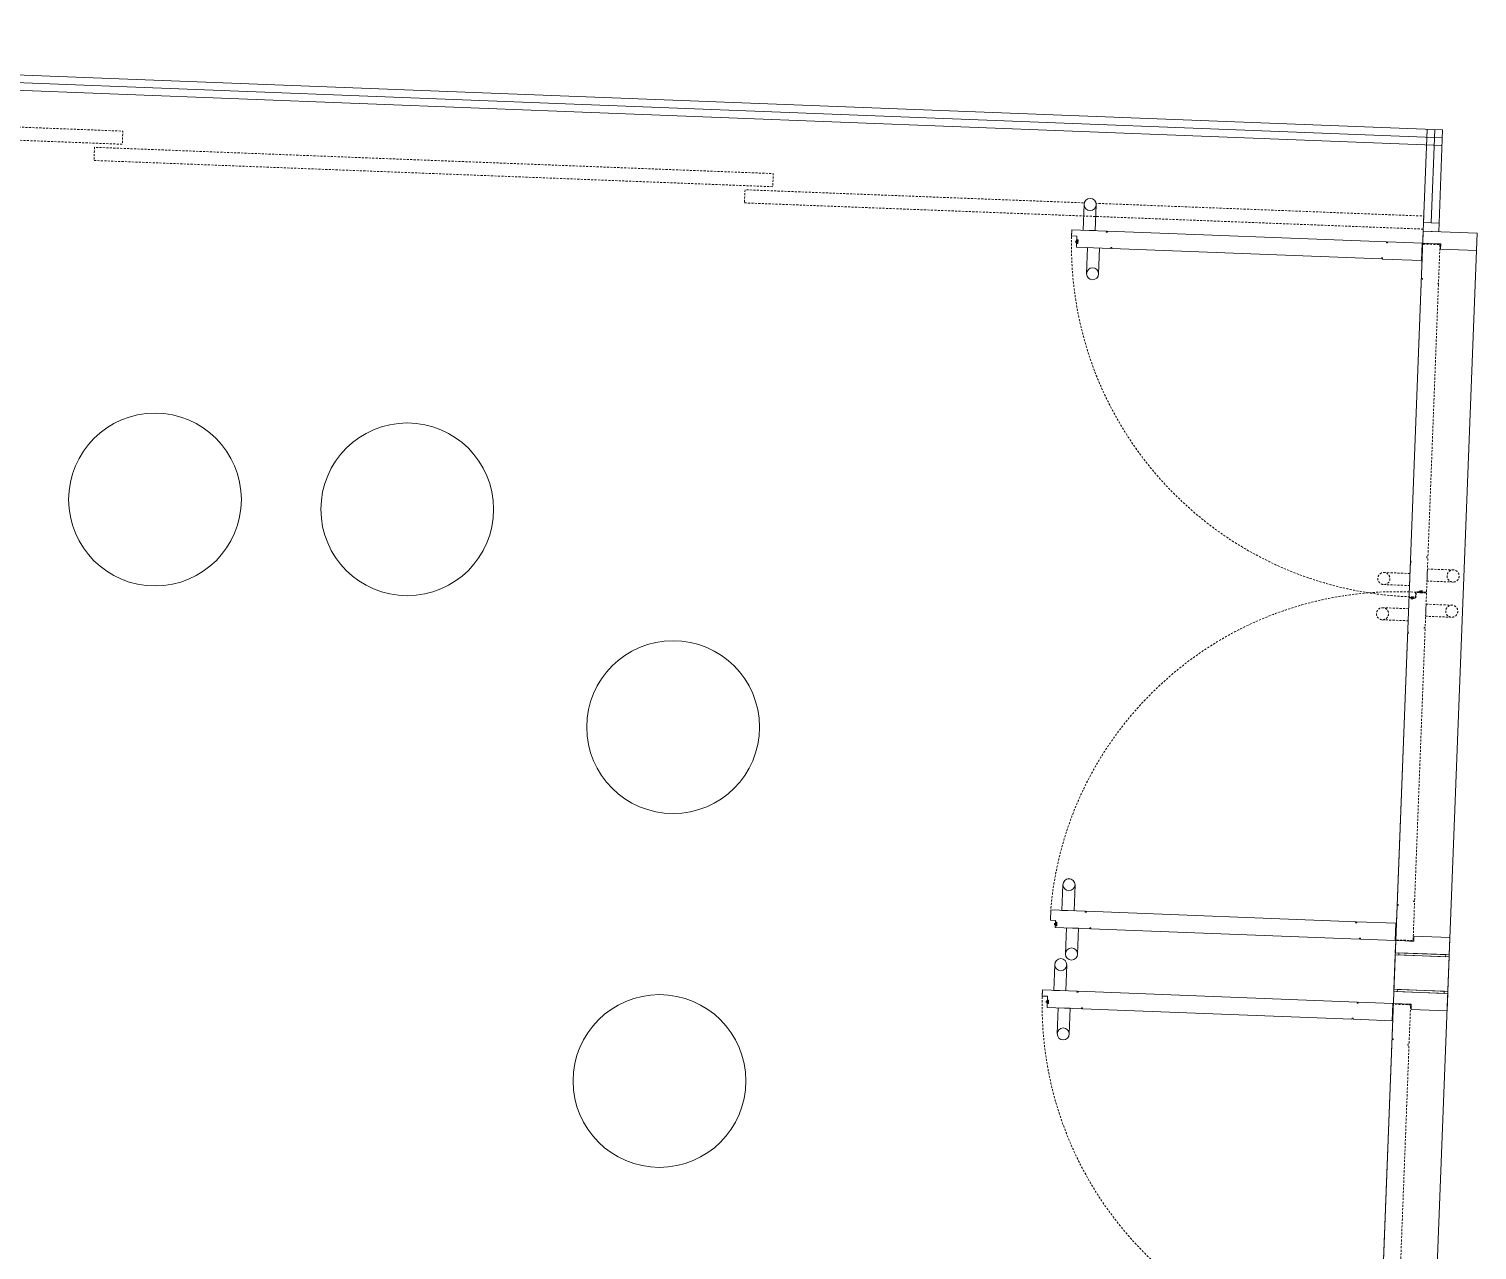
# Model space of a CAD drawing. Header units: millimetres. Extents: x 37982 to 83307, y -4479 to 56252.
# Drawn here: x 44369 to 48561, y 20777 to 24310 of the extents above; entities that cross this region are included whole.
import ezdxf

# ---------------------------------------------------------------- set-up
doc = ezdxf.new("R2010")
doc.units = ezdxf.units.MM
doc.header["$MEASUREMENT"] = 0
doc.linetypes.add('DGN Style 2', pattern=[10, 6, -4])
for name, color, linetype, lineweight in [('DOOR-CODE', 40, 'Continuous', 0), ('DOOR-FRAM', 40, 'Continuous', 0), ('DOOR-HEAD', 42, 'Continuous', 30), ('DOOR-LEAF', 40, 'Continuous', 0), ('DOOR-OPNG', 40, 'Continuous', 0), ('FURN-FREE', 1, 'Continuous', 0), ('FURN-STOR', 213, 'Continuous', 0), ('GLAZ', 4, 'Continuous', 0), ('WALL-LNIG', 1, 'Continuous', 0)]:
    doc.layers.add(name, color=color, linetype=linetype, lineweight=lineweight)

# ---------------------------------------------------------------- blocks, each defined once
blk = doc.blocks.new('*U43')
at = {"color": 251, "linetype": 'DGN Style 2', "lineweight": -2, "flags": 128}
for points in [[(-969.9, 43.6), (994.9, -32.3), (996.3, 5.6), (-968.4, 81.6), (-969.9, 43.6)], [(913, -79.2), (2877.8, -155.1), (2879.3, -117.2), (914.5, -41.2), (913, -79.2)], [(2795.9, -202), (4760.7, -277.9), (4762.2, -240), (2797.4, -164), (2795.9, -202)]]:
    blk.add_lwpolyline(points, close=True, dxfattribs=at)
blk = doc.blocks.new('*U50')
at = {"color": 0, "linetype": 'ByBlock', "lineweight": -2, "flags": 128}
blk.add_lwpolyline([(14.4, -18.4), (-60.6, -15.5), (-59.2, 19.5), (15.7, 16.6)], dxfattribs=at)
at = {"color": 0, "linetype": 'ByBlock', "lineweight": -2}
blk.add_wipeout([(32.5, -1.6), (32.5, -0.5), (32.5, 0.6), (32.4, 1.7), (32.2, 2.8), (31.9, 3.9), (31.6, 4.9), (31.2, 5.9), (30.7, 6.9), (30.2, 7.9), (29.6, 8.8), (29, 9.7), (28.3, 10.6), (27.5, 11.4), (26.7, 12.1), (25.9, 12.9), (25, 13.5), (24.1, 14.1), (23.1, 14.6), (22.1, 15.1), (21.1, 15.5), (20.1, 15.9), (19, 16.2), (17.9, 16.4), (16.8, 16.5), (15.7, 16.6), (14.6, 16.6), (13.5, 16.5), (12.4, 16.4), (11.4, 16.2), (10.3, 15.9), (9.2, 15.6), (8.2, 15.2), (7.2, 14.7), (6.3, 14.2), (5.3, 13.6), (4.4, 13), (3.6, 12.3), (2.8, 11.6), (2, 10.8), (1.3, 9.9), (0.7, 9), (0.1, 8.1), (-0.5, 7.2), (-1, 6.2), (-1.4, 5.1), (-1.7, 4.1), (-2, 3), (-2.2, 2), (-2.4, 0.9), (-2.4, -0.2), (-2.4, -1.3), (-2.4, -2.4), (-2.2, -3.5), (-2.1, -4.6), (-1.8, -5.7), (-1.5, -6.7), (-1.1, -7.7), (-0.6, -8.7), (-0.1, -9.7), (0.5, -10.6), (1.1, -11.5), (1.8, -12.4), (2.6, -13.2), (3.4, -13.9), (4.2, -14.6), (5.1, -15.3), (6, -15.9), (7, -16.4), (8, -16.9), (9, -17.3), (10.1, -17.7), (11.1, -18), (12.2, -18.2), (13.3, -18.3), (14.4, -18.4), (15.5, -18.4), (16.6, -18.3), (17.7, -18.2), (18.7, -18), (19.8, -17.7), (20.9, -17.4), (21.9, -17), (22.9, -16.5), (23.9, -16), (24.8, -15.4), (25.7, -14.8), (26.5, -14.1), (27.3, -13.4), (28.1, -12.6), (28.8, -11.7), (29.5, -10.8), (30.1, -9.9), (30.6, -9), (31.1, -8), (31.5, -6.9), (31.8, -5.9), (32.1, -4.8), (32.3, -3.8)], dxfattribs=at)
blk.add_circle((15.1, -0.9), 17.5, dxfattribs=at)
blk = doc.blocks.new('*U51')
at = {"color": 0, "linetype": 'ByBlock', "lineweight": -2, "extrusion": (0, 0, -1), "flags": 128}
blk.add_lwpolyline([(-42.4, -19.5), (32.6, -16.6), (31.2, 18.4), (-43.7, 15.5)], dxfattribs=at)
at = {"color": 0, "linetype": 'ByBlock', "lineweight": -2}
blk.add_wipeout([(60.6, -2.7), (60.5, -3.8), (60.3, -4.8), (60.1, -5.9), (59.8, -7), (59.5, -8), (59.1, -9), (58.6, -10), (58.1, -11), (57.5, -11.9), (56.8, -12.8), (56.1, -13.6), (55.3, -14.4), (54.5, -15.2), (53.7, -15.9), (52.8, -16.5), (51.9, -17.1), (50.9, -17.6), (49.9, -18.1), (48.9, -18.5), (47.8, -18.8), (46.8, -19.1), (45.7, -19.3), (44.6, -19.4), (43.5, -19.5), (42.4, -19.5), (41.3, -19.4), (40.2, -19.2), (39.1, -19), (38.1, -18.8), (37, -18.4), (36, -18), (35, -17.5), (34, -17), (33.1, -16.4), (32.2, -15.7), (31.4, -15), (30.6, -14.3), (29.9, -13.5), (29.2, -12.6), (28.5, -11.7), (27.9, -10.8), (27.4, -9.8), (27, -8.8), (26.6, -7.8), (26.2, -6.7), (26, -5.7), (25.8, -4.6), (25.6, -3.5), (25.6, -2.4), (25.6, -1.3), (25.7, -0.2), (25.8, 0.9), (26, 2), (26.3, 3), (26.6, 4.1), (27.1, 5.1), (27.5, 6.1), (28.1, 7), (28.7, 8), (29.3, 8.8), (30, 9.7), (30.8, 10.5), (31.6, 11.2), (32.4, 11.9), (33.3, 12.6), (34.3, 13.1), (35.2, 13.7), (36.2, 14.1), (37.3, 14.5), (38.3, 14.9), (39.4, 15.1), (40.5, 15.3), (41.5, 15.5), (42.6, 15.5), (43.7, 15.5), (44.8, 15.4), (45.9, 15.3), (47, 15.1), (48.1, 14.8), (49.1, 14.4), (50.1, 14), (51.1, 13.6), (52.1, 13), (53, 12.4), (53.9, 11.8), (54.7, 11.1), (55.5, 10.3), (56.3, 9.5), (57, 8.6), (57.6, 7.7), (58.2, 6.8), (58.7, 5.8), (59.2, 4.9), (59.6, 3.8), (59.9, 2.8), (60.2, 1.7), (60.4, 0.6), (60.5, -0.5)], dxfattribs=at)
at = {"color": 0, "linetype": 'ByBlock', "lineweight": -2, "extrusion": (0, 0, -1)}
blk.add_circle((-43.1, -2), 17.5, dxfattribs=at)
blk = doc.blocks.new('*U52')
at = {"color": 0, "linetype": 'ByBlock', "lineweight": -2, "flags": 128}
for points in [[(-12.5, 0.2), (-12.5, -0.3), (-9.5, -0.3), (-9.5, -3.3), (-18.5, -3.3), (-18.5, -0.3), (-15.5, -0.3), (-15.5, 0.2), (-19, 0.2), (-19, -3.8), (-9, -3.8), (-9, 0.2), (-12.5, 0.2)], [(-15.5, 3.7), (-15.3, 3.7), (-15.3, -0.3), (-15.5, -0.3), (-15.5, 3.7)], [(-12.7, 3.7), (-12.5, 3.7), (-12.5, -0.3), (-12.7, -0.3), (-12.7, 3.7)], [(-16.5, -0.3), (-16, -0.3), (-16, -1.3), (-16.5, -1.3), (-16.5, -0.3)], [(-15.3, -1.3), (-14.8, -1.3), (-14.8, -3.3), (-15.3, -3.3), (-15.3, -1.3)], [(-13.3, -1.3), (-12.8, -1.3), (-12.8, -3.3), (-13.3, -3.3), (-13.3, -1.3)], [(-12, -0.3), (-11.5, -0.3), (-11.5, -1.3), (-12, -1.3), (-12, -0.3)]]:
    blk.add_lwpolyline(points, close=True, dxfattribs=at)
blk.add_lwpolyline([(-16, -0.7, -0.414214), (-15.6, -0.3), (-12.4, -0.3, -0.414214), (-12, -0.7), (-12, -0.9, -0.414214), (-12.4, -1.3), (-15.6, -1.3, -0.414214), (-16, -0.9), (-16, -0.7)], format="xyb", close=True, dxfattribs=at)
blk = doc.blocks.new('*U49')
at = {"layer": 'DOOR-CODE', "color": 0, "linetype": 'ByBlock', "lineweight": 0, "rotation": 89.99999999999893}
blk.add_blockref('*U52', (-484.5, -15), dxfattribs=at)
at = {"layer": 'DOOR-LEAF', "color": 0, "linetype": 'ByBlock', "rotation": 92.21309999999139}
blk.add_blockref('*U50', (-450.1, 70.9), dxfattribs=at)
at = {"layer": 'DOOR-LEAF', "color": 0, "linetype": 'ByBlock', "extrusion": (0, 0, -1), "rotation": 272.2131783106877}
blk.add_blockref('*U51', (435.1, -70.9), dxfattribs=at)
at = {"layer": 'DOOR-LEAF', "color": 0, "linetype": 'ByBlock', "flags": 128}
blk.add_lwpolyline([(-499.7, 11), (-399.7, 11), (-399.7, 8), (-396.7, 8), (-396.7, 11), (383.7, 11), (383.7, 8), (386.7, 8), (386.7, 11), (499.7, 11), (499.7, -39), (399.7, -39), (399.7, -36), (396.7, -36), (396.7, -39), (-381.7, -39), (-381.7, -36), (-384.7, -36), (-384.7, -39), (-484.7, -39), (-484.7, -19), (-499.7, -19), (-499.7, 11)], close=True, dxfattribs=at)
blk = doc.blocks.new('*U54')
at = {"color": 0, "linetype": 'ByBlock', "lineweight": -2, "flags": 128}
blk.add_lwpolyline([(28.1, -25.9), (-46.8, -23), (-45.5, 11.9), (29.5, 9)], dxfattribs=at)
at = {"color": 0, "linetype": 'ByBlock', "lineweight": -2}
blk.add_wipeout([(46.3, -9.1), (46.3, -8), (46.2, -6.9), (46.1, -5.8), (45.9, -4.7), (45.6, -3.7), (45.3, -2.6), (44.9, -1.6), (44.4, -0.6), (43.9, 0.4), (43.3, 1.3), (42.7, 2.2), (42, 3), (41.3, 3.8), (40.5, 4.6), (39.6, 5.3), (38.7, 6), (37.8, 6.6), (36.8, 7.1), (35.9, 7.6), (34.8, 8), (33.8, 8.3), (32.7, 8.6), (31.7, 8.8), (30.6, 9), (29.5, 9), (28.4, 9.1), (27.3, 9), (26.2, 8.9), (25.1, 8.7), (24, 8.4), (23, 8.1), (22, 7.7), (21, 7.2), (20, 6.7), (19.1, 6.1), (18.2, 5.5), (17.3, 4.8), (16.5, 4), (15.7, 3.2), (15, 2.4), (14.4, 1.5), (13.8, 0.6), (13.3, -0.4), (12.8, -1.4), (12.4, -2.4), (12, -3.4), (11.7, -4.5), (11.5, -5.6), (11.4, -6.7), (11.3, -7.8), (11.3, -8.9), (11.4, -10), (11.5, -11.1), (11.7, -12.1), (11.9, -13.2), (12.3, -14.3), (12.7, -15.3), (13.1, -16.3), (13.7, -17.2), (14.2, -18.2), (14.9, -19.1), (15.6, -19.9), (16.3, -20.7), (17.1, -21.5), (18, -22.2), (18.8, -22.8), (19.8, -23.4), (20.7, -24), (21.7, -24.5), (22.7, -24.9), (23.8, -25.2), (24.8, -25.5), (25.9, -25.7), (27, -25.9), (28.1, -25.9), (29.2, -25.9), (30.3, -25.9), (31.4, -25.7), (32.5, -25.5), (33.5, -25.3), (34.6, -25), (35.6, -24.6), (36.6, -24.1), (37.6, -23.6), (38.5, -23), (39.4, -22.3), (40.3, -21.7), (41.1, -20.9), (41.8, -20.1), (42.5, -19.3), (43.2, -18.4), (43.8, -17.5), (44.3, -16.5), (44.8, -15.5), (45.2, -14.5), (45.6, -13.4), (45.8, -12.4), (46.1, -11.3)], dxfattribs=at)
blk.add_circle((28.8, -8.4), 17.5, dxfattribs=at)
blk = doc.blocks.new('*U55')
at = {"color": 0, "linetype": 'ByBlock', "lineweight": -2, "extrusion": (0, 0, -1), "flags": 128}
blk.add_lwpolyline([(-28.1, -25.9), (46.8, -23), (45.5, 11.9), (-29.5, 9)], dxfattribs=at)
at = {"color": 0, "linetype": 'ByBlock', "lineweight": -2}
blk.add_wipeout([(46.3, -9.1), (46.2, -10.2), (46.1, -11.3), (45.8, -12.4), (45.6, -13.4), (45.2, -14.5), (44.8, -15.5), (44.3, -16.5), (43.8, -17.5), (43.2, -18.4), (42.5, -19.3), (41.8, -20.1), (41.1, -20.9), (40.3, -21.7), (39.4, -22.3), (38.5, -23), (37.6, -23.6), (36.6, -24.1), (35.6, -24.6), (34.6, -25), (33.6, -25.3), (32.5, -25.5), (31.4, -25.7), (30.3, -25.9), (29.2, -25.9), (28.1, -25.9), (27, -25.9), (25.9, -25.7), (24.8, -25.5), (23.8, -25.2), (22.7, -24.9), (21.7, -24.5), (20.7, -24), (19.8, -23.4), (18.8, -22.8), (18, -22.2), (17.1, -21.5), (16.3, -20.7), (15.6, -19.9), (14.9, -19.1), (14.2, -18.2), (13.7, -17.2), (13.1, -16.3), (12.7, -15.3), (12.3, -14.3), (11.9, -13.2), (11.7, -12.1), (11.5, -11.1), (11.4, -10), (11.3, -8.9), (11.3, -7.8), (11.4, -6.7), (11.5, -5.6), (11.7, -4.5), (12, -3.4), (12.4, -2.4), (12.8, -1.4), (13.3, -0.4), (13.8, 0.6), (14.4, 1.5), (15, 2.4), (15.7, 3.2), (16.5, 4), (17.3, 4.8), (18.2, 5.5), (19.1, 6.1), (20, 6.7), (21, 7.2), (22, 7.7), (23, 8.1), (24, 8.4), (25.1, 8.7), (26.2, 8.9), (27.3, 9), (28.4, 9.1), (29.5, 9), (30.6, 9), (31.7, 8.8), (32.7, 8.6), (33.8, 8.3), (34.8, 8), (35.9, 7.6), (36.8, 7.1), (37.8, 6.6), (38.7, 6), (39.6, 5.3), (40.5, 4.6), (41.3, 3.8), (42, 3), (42.7, 2.2), (43.3, 1.3), (43.9, 0.4), (44.4, -0.6), (44.9, -1.6), (45.3, -2.6), (45.6, -3.7), (45.9, -4.7), (46.1, -5.8), (46.2, -6.9)], dxfattribs=at)
at = {"color": 0, "linetype": 'ByBlock', "lineweight": -2, "extrusion": (0, 0, -1)}
blk.add_circle((-28.8, -8.4), 17.5, dxfattribs=at)
blk = doc.blocks.new('*U56')
at = {"color": 0, "linetype": 'ByBlock', "lineweight": -2, "flags": 128}
for points in [[(1.5, -6.8), (1.5, -7.3), (4.5, -7.3), (4.5, -10.3), (-4.5, -10.3), (-4.5, -7.3), (-1.5, -7.3), (-1.5, -6.8), (-5, -6.8), (-5, -10.8), (5, -10.8), (5, -6.8), (1.5, -6.8)], [(-2.5, -7.3), (-2, -7.3), (-2, -8.3), (-2.5, -8.3), (-2.5, -7.3)], [(-1.5, -3.3), (-1.3, -3.3), (-1.3, -7.3), (-1.5, -7.3), (-1.5, -3.3)], [(-1.3, -8.3), (-0.8, -8.3), (-0.8, -10.3), (-1.3, -10.3), (-1.3, -8.3)], [(0.7, -8.3), (1.2, -8.3), (1.2, -10.3), (0.7, -10.3), (0.7, -8.3)], [(1.3, -3.3), (1.5, -3.3), (1.5, -7.3), (1.3, -7.3), (1.3, -3.3)], [(2, -7.3), (2.5, -7.3), (2.5, -8.3), (2, -8.3), (2, -7.3)]]:
    blk.add_lwpolyline(points, close=True, dxfattribs=at)
blk.add_lwpolyline([(-2, -7.7, -0.414214), (-1.6, -7.3), (1.6, -7.3, -0.414214), (2, -7.7), (2, -7.9, -0.414214), (1.6, -8.3), (-1.6, -8.3, -0.414214), (-2, -7.9), (-2, -7.7)], format="xyb", close=True, dxfattribs=at)
blk = doc.blocks.new('*U53')
at = {"layer": 'DOOR-CODE', "color": 0, "linetype": 'ByBlock', "lineweight": 0}
blk.add_blockref('*U56', (-15, 484.5), dxfattribs=at)
at = {"layer": 'DOOR-LEAF', "color": 0, "linetype": 'ByBlock', "rotation": 2.21310000000006}
blk.add_blockref('*U54', (70.9, 450.1), dxfattribs=at)
at = {"layer": 'DOOR-LEAF', "color": 0, "linetype": 'ByBlock', "extrusion": (0, 0, -1), "rotation": 2.213178310679018}
blk.add_blockref('*U55', (70.9, 435.1), dxfattribs=at)
at = {"layer": 'DOOR-LEAF', "color": 0, "linetype": 'ByBlock', "flags": 128}
blk.add_lwpolyline([(25, 492.7), (25, 392.7), (22, 392.7), (22, 389.7), (25, 389.7), (25, -397.7), (22, -397.7), (22, -400.7), (25, -400.7), (25, -513.8), (-25, -513.8), (-25, -413.7), (-22, -413.7), (-22, -410.7), (-25, -410.7), (-25, 374.7), (-22, 374.7), (-22, 377.7), (-25, 377.7), (-25, 477.7), (-5, 477.7), (-5, 492.7), (25, 492.7)], close=True, dxfattribs=at)
blk = doc.blocks.new('*U58')
at = {"color": 0, "linetype": 'ByBlock', "lineweight": -2, "extrusion": (0, 0, -1), "flags": 128}
blk.add_lwpolyline([(-28.1, -25.9), (46.8, -23), (45.5, 11.9), (-29.5, 9)], dxfattribs=at)
at = {"color": 0, "linetype": 'ByBlock', "lineweight": -2}
blk.add_wipeout([(46.3, -9.1), (46.2, -10.2), (46.1, -11.3), (45.8, -12.4), (45.6, -13.4), (45.2, -14.5), (44.8, -15.5), (44.3, -16.5), (43.8, -17.5), (43.2, -18.4), (42.5, -19.3), (41.8, -20.1), (41.1, -20.9), (40.3, -21.7), (39.4, -22.3), (38.5, -23), (37.6, -23.6), (36.6, -24.1), (35.6, -24.6), (34.6, -25), (33.6, -25.3), (32.5, -25.5), (31.4, -25.7), (30.3, -25.9), (29.2, -25.9), (28.1, -25.9), (27, -25.9), (25.9, -25.7), (24.8, -25.5), (23.8, -25.2), (22.7, -24.9), (21.7, -24.5), (20.7, -24), (19.8, -23.4), (18.8, -22.8), (18, -22.2), (17.1, -21.5), (16.3, -20.7), (15.6, -19.9), (14.9, -19.1), (14.2, -18.2), (13.7, -17.2), (13.1, -16.3), (12.7, -15.3), (12.3, -14.3), (11.9, -13.2), (11.7, -12.1), (11.5, -11.1), (11.4, -10), (11.3, -8.9), (11.3, -7.8), (11.4, -6.7), (11.5, -5.6), (11.7, -4.5), (12, -3.4), (12.4, -2.4), (12.8, -1.4), (13.3, -0.4), (13.8, 0.6), (14.4, 1.5), (15, 2.4), (15.7, 3.2), (16.5, 4), (17.3, 4.8), (18.2, 5.5), (19.1, 6.1), (20, 6.7), (21, 7.2), (22, 7.7), (23, 8.1), (24, 8.4), (25.1, 8.7), (26.2, 8.9), (27.3, 9), (28.4, 9.1), (29.5, 9), (30.6, 9), (31.7, 8.8), (32.7, 8.6), (33.8, 8.3), (34.8, 8), (35.9, 7.6), (36.8, 7.1), (37.8, 6.6), (38.7, 6), (39.6, 5.3), (40.5, 4.6), (41.3, 3.8), (42, 3), (42.7, 2.2), (43.3, 1.3), (43.9, 0.4), (44.4, -0.6), (44.9, -1.6), (45.3, -2.6), (45.6, -3.7), (45.9, -4.7), (46.1, -5.8), (46.2, -6.9)], dxfattribs=at)
at = {"color": 0, "linetype": 'ByBlock', "lineweight": -2, "extrusion": (0, 0, -1)}
blk.add_circle((-28.8, -8.4), 17.5, dxfattribs=at)
blk = doc.blocks.new('*U59')
at = {"color": 0, "linetype": 'ByBlock', "lineweight": -2, "flags": 128}
blk.add_lwpolyline([(28.1, -25.9), (-46.8, -23), (-45.5, 11.9), (29.5, 9)], dxfattribs=at)
at = {"color": 0, "linetype": 'ByBlock', "lineweight": -2}
blk.add_wipeout([(46.3, -9.1), (46.3, -8), (46.2, -6.9), (46.1, -5.8), (45.9, -4.7), (45.6, -3.7), (45.3, -2.6), (44.9, -1.6), (44.4, -0.6), (43.9, 0.4), (43.3, 1.3), (42.7, 2.2), (42, 3), (41.3, 3.8), (40.5, 4.6), (39.6, 5.3), (38.7, 6), (37.8, 6.6), (36.8, 7.1), (35.9, 7.6), (34.8, 8), (33.8, 8.3), (32.7, 8.6), (31.7, 8.8), (30.6, 9), (29.5, 9), (28.4, 9.1), (27.3, 9), (26.2, 8.9), (25.1, 8.7), (24, 8.4), (23, 8.1), (22, 7.7), (21, 7.2), (20, 6.7), (19.1, 6.1), (18.2, 5.5), (17.3, 4.8), (16.5, 4), (15.7, 3.2), (15, 2.4), (14.4, 1.5), (13.8, 0.6), (13.3, -0.4), (12.8, -1.4), (12.4, -2.4), (12, -3.4), (11.7, -4.5), (11.5, -5.6), (11.4, -6.7), (11.3, -7.8), (11.3, -8.9), (11.4, -10), (11.5, -11.1), (11.7, -12.1), (11.9, -13.2), (12.3, -14.3), (12.7, -15.3), (13.1, -16.3), (13.7, -17.2), (14.2, -18.2), (14.9, -19.1), (15.6, -19.9), (16.3, -20.7), (17.1, -21.5), (18, -22.2), (18.8, -22.8), (19.8, -23.4), (20.7, -24), (21.7, -24.5), (22.7, -24.9), (23.8, -25.2), (24.8, -25.5), (25.9, -25.7), (27, -25.9), (28.1, -25.9), (29.2, -25.9), (30.3, -25.9), (31.4, -25.7), (32.5, -25.5), (33.5, -25.3), (34.6, -25), (35.6, -24.6), (36.6, -24.1), (37.6, -23.6), (38.5, -23), (39.4, -22.3), (40.3, -21.7), (41.1, -20.9), (41.8, -20.1), (42.5, -19.3), (43.2, -18.4), (43.8, -17.5), (44.3, -16.5), (44.8, -15.5), (45.2, -14.5), (45.6, -13.4), (45.8, -12.4), (46.1, -11.3)], dxfattribs=at)
blk.add_circle((28.8, -8.4), 17.5, dxfattribs=at)
blk = doc.blocks.new('*U60')
at = {"color": 0, "linetype": 'ByBlock', "lineweight": -2, "flags": 128}
for points in [[(1.5, 7.3), (1.5, 6.8), (4.5, 6.8), (4.5, 3.8), (-4.5, 3.8), (-4.5, 6.8), (-1.5, 6.8), (-1.5, 7.3), (-5, 7.3), (-5, 3.3), (5, 3.3), (5, 7.3), (1.5, 7.3)], [(-2.5, 6.8), (-2, 6.8), (-2, 5.8), (-2.5, 5.8), (-2.5, 6.8)], [(-1.5, 10.8), (-1.3, 10.8), (-1.3, 6.8), (-1.5, 6.8), (-1.5, 10.8)], [(-1.3, 5.8), (-0.8, 5.8), (-0.8, 3.8), (-1.3, 3.8), (-1.3, 5.8)], [(0.7, 5.8), (1.2, 5.8), (1.2, 3.8), (0.7, 3.8), (0.7, 5.8)], [(1.3, 10.8), (1.5, 10.8), (1.5, 6.8), (1.3, 6.8), (1.3, 10.8)], [(2, 6.8), (2.5, 6.8), (2.5, 5.8), (2, 5.8), (2, 6.8)]]:
    blk.add_lwpolyline(points, close=True, dxfattribs=at)
blk.add_lwpolyline([(-2, 6.4, -0.414214), (-1.6, 6.8), (1.6, 6.8, -0.414214), (2, 6.4), (2, 6.2, -0.414214), (1.6, 5.8), (-1.6, 5.8, -0.414214), (-2, 6.2), (-2, 6.4)], format="xyb", close=True, dxfattribs=at)
blk = doc.blocks.new('*U57')
at = {"layer": 'DOOR-CODE', "color": 0, "linetype": 'ByBlock', "lineweight": 0, "rotation": 180}
blk.add_blockref('*U60', (9, -492), dxfattribs=at)
at = {"layer": 'DOOR-LEAF', "color": 0, "linetype": 'ByBlock', "extrusion": (0, 0, -1), "rotation": 2.213178310679018}
blk.add_blockref('*U58', (70.9, -456.9), dxfattribs=at)
at = {"layer": 'DOOR-LEAF', "color": 0, "linetype": 'ByBlock', "rotation": 2.21310000000006}
blk.add_blockref('*U59', (70.9, -441.9), dxfattribs=at)
at = {"layer": 'DOOR-LEAF', "color": 0, "linetype": 'ByBlock', "flags": 128}
blk.add_lwpolyline([(-25, 507.2), (-25, 407.2), (-22, 407.2), (-22, 404.2), (-25, 404.2), (-25, -411.2), (-22, -411.2), (-22, -414.2), (-25, -414.2), (-25, -514.2), (-7, -514.2), (-7, -499.2), (25, -499.2), (25, -399.2), (22, -399.2), (22, -396.2), (25, -396.2), (25, 391.2), (22, 391.2), (22, 394.2), (25, 394.2), (25, 507.2), (-25, 507.2)], close=True, dxfattribs=at)
blk = doc.blocks.new('*U62')
at = {"color": 0, "linetype": 'ByBlock', "lineweight": -2, "extrusion": (0, 0, -1), "flags": 128}
blk.add_lwpolyline([(-28.5, -18.9), (46.5, -16), (45.1, 18.9), (-29.8, 16)], dxfattribs=at)
at = {"color": 0, "linetype": 'ByBlock', "lineweight": -2}
blk.add_wipeout([(46.6, -2.1), (46.5, -3.2), (46.4, -4.3), (46.2, -5.4), (45.9, -6.4), (45.6, -7.5), (45.1, -8.5), (44.7, -9.5), (44.1, -10.5), (43.5, -11.4), (42.9, -12.3), (42.2, -13.1), (41.4, -13.9), (40.6, -14.7), (39.8, -15.3), (38.9, -16), (37.9, -16.6), (37, -17.1), (36, -17.6), (34.9, -18), (33.9, -18.3), (32.8, -18.5), (31.7, -18.7), (30.7, -18.9), (29.6, -18.9), (28.5, -18.9), (27.4, -18.9), (26.3, -18.7), (25.2, -18.5), (24.1, -18.2), (23.1, -17.9), (22.1, -17.5), (21.1, -17), (20.1, -16.4), (19.2, -15.8), (18.3, -15.2), (17.5, -14.5), (16.7, -13.7), (15.9, -12.9), (15.2, -12.1), (14.6, -11.2), (14, -10.2), (13.5, -9.3), (13, -8.3), (12.6, -7.3), (12.3, -6.2), (12, -5.1), (11.8, -4.1), (11.7, -3), (11.6, -1.9), (11.6, -0.8), (11.7, 0.3), (11.9, 1.4), (12.1, 2.5), (12.4, 3.6), (12.7, 4.6), (13.1, 5.6), (13.6, 6.6), (14.1, 7.6), (14.7, 8.5), (15.4, 9.4), (16.1, 10.2), (16.8, 11), (17.7, 11.8), (18.5, 12.5), (19.4, 13.1), (20.3, 13.7), (21.3, 14.2), (22.3, 14.7), (23.3, 15.1), (24.4, 15.4), (25.4, 15.7), (26.5, 15.9), (27.6, 16), (28.7, 16.1), (29.8, 16), (30.9, 16), (32, 15.8), (33.1, 15.6), (34.1, 15.3), (35.2, 15), (36.2, 14.6), (37.2, 14.1), (38.1, 13.6), (39.1, 13), (40, 12.3), (40.8, 11.6), (41.6, 10.8), (42.3, 10), (43, 9.2), (43.7, 8.3), (44.3, 7.4), (44.8, 6.4), (45.2, 5.4), (45.6, 4.4), (46, 3.3), (46.2, 2.3), (46.4, 1.2), (46.6, 0.1)], dxfattribs=at)
at = {"color": 0, "linetype": 'ByBlock', "lineweight": -2, "extrusion": (0, 0, -1)}
blk.add_circle((-29.1, -1.4), 17.5, dxfattribs=at)
blk = doc.blocks.new('*U63')
at = {"color": 0, "linetype": 'ByBlock', "lineweight": -2, "flags": 128}
blk.add_lwpolyline([(28.3, -18.9), (-46.6, -16), (-45.3, 18.9), (29.7, 16)], dxfattribs=at)
at = {"color": 0, "linetype": 'ByBlock', "lineweight": -2}
blk.add_wipeout([(46.5, -2.1), (46.5, -1), (46.4, 0.1), (46.3, 1.2), (46.1, 2.3), (45.8, 3.3), (45.5, 4.4), (45.1, 5.4), (44.6, 6.4), (44.1, 7.4), (43.5, 8.3), (42.9, 9.2), (42.2, 10), (41.5, 10.8), (40.7, 11.6), (39.8, 12.3), (38.9, 13), (38, 13.6), (37, 14.1), (36.1, 14.6), (35, 15), (34, 15.3), (32.9, 15.6), (31.9, 15.8), (30.8, 16), (29.7, 16), (28.6, 16.1), (27.5, 16), (26.4, 15.9), (25.3, 15.7), (24.2, 15.4), (23.2, 15.1), (22.2, 14.7), (21.2, 14.2), (20.2, 13.7), (19.3, 13.1), (18.4, 12.5), (17.5, 11.8), (16.7, 11), (15.9, 10.2), (15.2, 9.4), (14.6, 8.5), (14, 7.6), (13.5, 6.6), (13, 5.6), (12.6, 4.6), (12.2, 3.6), (11.9, 2.5), (11.7, 1.4), (11.6, 0.3), (11.5, -0.8), (11.5, -1.9), (11.6, -3), (11.7, -4.1), (11.9, -5.1), (12.1, -6.2), (12.5, -7.2), (12.9, -8.3), (13.3, -9.3), (13.9, -10.2), (14.4, -11.2), (15.1, -12.1), (15.8, -12.9), (16.5, -13.7), (17.3, -14.5), (18.2, -15.2), (19, -15.8), (20, -16.4), (20.9, -17), (21.9, -17.4), (22.9, -17.9), (24, -18.2), (25, -18.5), (26.1, -18.7), (27.2, -18.8), (28.3, -18.9), (29.4, -18.9), (30.5, -18.9), (31.6, -18.7), (32.7, -18.5), (33.8, -18.3), (34.8, -17.9), (35.8, -17.5), (36.8, -17.1), (37.8, -16.6), (38.7, -16), (39.6, -15.3), (40.5, -14.6), (41.3, -13.9), (42, -13.1), (42.7, -12.3), (43.4, -11.4), (44, -10.5), (44.5, -9.5), (45, -8.5), (45.4, -7.5), (45.8, -6.4), (46, -5.4), (46.3, -4.3)], dxfattribs=at)
blk.add_circle((29, -1.4), 17.5, dxfattribs=at)
blk = doc.blocks.new('*U64')
at = {"color": 0, "linetype": 'ByBlock', "lineweight": -2, "flags": 128}
for points in [[(1.6, 0.2), (1.6, -0.3), (4.6, -0.3), (4.6, -3.3), (-4.4, -3.3), (-4.4, -0.3), (-1.4, -0.3), (-1.4, 0.2), (-4.9, 0.2), (-4.9, -3.8), (5.1, -3.8), (5.1, 0.2), (1.6, 0.2)], [(-1.4, 3.7), (-1.2, 3.7), (-1.2, -0.3), (-1.4, -0.3), (-1.4, 3.7)], [(1.4, 3.7), (1.6, 3.7), (1.6, -0.3), (1.4, -0.3), (1.4, 3.7)], [(-2.4, -0.3), (-1.9, -0.3), (-1.9, -1.3), (-2.4, -1.3), (-2.4, -0.3)], [(-1.2, -1.3), (-0.7, -1.3), (-0.7, -3.3), (-1.2, -3.3), (-1.2, -1.3)], [(0.8, -1.3), (1.3, -1.3), (1.3, -3.3), (0.8, -3.3), (0.8, -1.3)], [(2.1, -0.3), (2.6, -0.3), (2.6, -1.3), (2.1, -1.3), (2.1, -0.3)]]:
    blk.add_lwpolyline(points, close=True, dxfattribs=at)
blk.add_lwpolyline([(-1.9, -0.7, -0.414214), (-1.5, -0.3), (1.7, -0.3, -0.414214), (2.1, -0.7), (2.1, -0.9, -0.414214), (1.7, -1.3), (-1.5, -1.3, -0.414214), (-1.9, -0.9), (-1.9, -0.7)], format="xyb", close=True, dxfattribs=at)
blk = doc.blocks.new('*U61')
at = {"layer": 'DOOR-CODE', "color": 0, "linetype": 'ByBlock', "lineweight": 0, "rotation": 89.99999999999893}
blk.add_blockref('*U64', (-492, -9), dxfattribs=at)
at = {"layer": 'DOOR-LEAF', "color": 0, "linetype": 'ByBlock', "extrusion": (0, 0, -1), "rotation": 92.2131783106794}
blk.add_blockref('*U62', (456.9, 70.9), dxfattribs=at)
at = {"layer": 'DOOR-LEAF', "color": 0, "linetype": 'ByBlock', "rotation": 272.2130999999997}
blk.add_blockref('*U63', (-441.9, -70.9), dxfattribs=at)
at = {"layer": 'DOOR-LEAF', "color": 0, "linetype": 'ByBlock', "flags": 128}
blk.add_lwpolyline([(507.2, 25), (407.2, 25), (407.2, 22), (404.2, 22), (404.2, 25), (-404.2, 25.1), (-404.2, 22.1), (-407.2, 22.1), (-407.2, 25.1), (-507.2, 25.1), (-507.2, 7.1), (-492.2, 7.1), (-492.2, -24.9), (-392.2, -24.9), (-392.2, -21.9), (-389.2, -21.9), (-389.2, -24.9), (391.2, -25), (391.2, -22), (394.2, -22), (394.2, -25), (507.2, -25), (507.2, 25)], close=True, dxfattribs=at)
blk = doc.blocks.new('*U66')
at = {"color": 0, "linetype": 'ByBlock', "lineweight": -2, "extrusion": (0, 0, -1), "flags": 128}
blk.add_lwpolyline([(-28, -28.9), (46.9, -26), (45.6, 8.9), (-29.3, 6)], dxfattribs=at)
at = {"color": 0, "linetype": 'ByBlock', "lineweight": -2}
blk.add_wipeout([(46.2, -12.1), (46.1, -13.2), (45.9, -14.3), (45.7, -15.4), (45.4, -16.5), (45.1, -17.5), (44.7, -18.5), (44.2, -19.5), (43.7, -20.5), (43.1, -21.4), (42.4, -22.3), (41.7, -23.1), (41, -23.9), (40.2, -24.7), (39.3, -25.4), (38.4, -26), (37.5, -26.6), (36.5, -27.1), (35.5, -27.6), (34.5, -28), (33.4, -28.3), (32.4, -28.6), (31.3, -28.8), (30.2, -28.9), (29.1, -29), (28, -28.9), (26.9, -28.9), (25.8, -28.7), (24.7, -28.5), (23.7, -28.2), (22.6, -27.9), (21.6, -27.5), (20.6, -27), (19.7, -26.5), (18.7, -25.9), (17.8, -25.2), (17, -24.5), (16.2, -23.7), (15.5, -22.9), (14.8, -22.1), (14.1, -21.2), (13.5, -20.3), (13, -19.3), (12.6, -18.3), (12.2, -17.3), (11.8, -16.2), (11.6, -15.2), (11.4, -14.1), (11.2, -13), (11.2, -11.9), (11.2, -10.8), (11.3, -9.7), (11.4, -8.6), (11.6, -7.5), (11.9, -6.5), (12.3, -5.4), (12.7, -4.4), (13.1, -3.4), (13.7, -2.4), (14.3, -1.5), (14.9, -0.6), (15.6, 0.2), (16.4, 1), (17.2, 1.8), (18, 2.4), (18.9, 3.1), (19.9, 3.7), (20.8, 4.2), (21.8, 4.7), (22.9, 5), (23.9, 5.4), (25, 5.6), (26.1, 5.8), (27.2, 6), (28.2, 6), (29.3, 6), (30.4, 6), (31.5, 5.8), (32.6, 5.6), (33.7, 5.3), (34.7, 5), (35.7, 4.6), (36.7, 4.1), (37.7, 3.5), (38.6, 2.9), (39.5, 2.3), (40.3, 1.6), (41.1, 0.8), (41.9, 0), (42.6, -0.8), (43.2, -1.7), (43.8, -2.7), (44.3, -3.6), (44.8, -4.6), (45.2, -5.6), (45.5, -6.7), (45.8, -7.8), (46, -8.8), (46.1, -9.9)], dxfattribs=at)
at = {"color": 0, "linetype": 'ByBlock', "lineweight": -2, "extrusion": (0, 0, -1)}
blk.add_circle((-28.7, -11.5), 17.5, dxfattribs=at)
blk = doc.blocks.new('*U67')
at = {"color": 0, "linetype": 'ByBlock', "lineweight": -2, "flags": 128}
blk.add_lwpolyline([(28, -28.9), (-46.9, -26), (-45.6, 8.9), (29.3, 6)], dxfattribs=at)
at = {"color": 0, "linetype": 'ByBlock', "lineweight": -2}
blk.add_wipeout([(46.2, -12.1), (46.2, -11), (46.1, -9.9), (46, -8.8), (45.8, -7.8), (45.5, -6.7), (45.2, -5.6), (44.8, -4.6), (44.3, -3.6), (43.8, -2.7), (43.2, -1.7), (42.6, -0.8), (41.9, 0), (41.1, 0.8), (40.3, 1.6), (39.5, 2.3), (38.6, 2.9), (37.7, 3.5), (36.7, 4.1), (35.7, 4.6), (34.7, 5), (33.7, 5.3), (32.6, 5.6), (31.5, 5.8), (30.4, 6), (29.3, 6), (28.2, 6), (27.2, 6), (26.1, 5.8), (25, 5.6), (23.9, 5.4), (22.9, 5), (21.8, 4.7), (20.8, 4.2), (19.9, 3.7), (18.9, 3.1), (18, 2.4), (17.2, 1.8), (16.4, 1), (15.6, 0.2), (14.9, -0.6), (14.3, -1.5), (13.7, -2.4), (13.1, -3.4), (12.7, -4.4), (12.3, -5.4), (11.9, -6.5), (11.6, -7.5), (11.4, -8.6), (11.3, -9.7), (11.2, -10.8), (11.2, -11.9), (11.2, -13), (11.4, -14.1), (11.6, -15.2), (11.8, -16.2), (12.2, -17.3), (12.6, -18.3), (13, -19.3), (13.5, -20.3), (14.1, -21.2), (14.8, -22.1), (15.5, -22.9), (16.2, -23.7), (17, -24.5), (17.8, -25.2), (18.7, -25.9), (19.7, -26.5), (20.6, -27), (21.6, -27.5), (22.6, -27.9), (23.7, -28.2), (24.7, -28.5), (25.8, -28.7), (26.9, -28.9), (28, -28.9), (29.1, -29), (30.2, -28.9), (31.3, -28.8), (32.4, -28.6), (33.4, -28.3), (34.5, -28), (35.5, -27.6), (36.5, -27.1), (37.5, -26.6), (38.4, -26), (39.3, -25.4), (40.2, -24.7), (41, -23.9), (41.7, -23.1), (42.4, -22.3), (43.1, -21.4), (43.7, -20.5), (44.2, -19.5), (44.7, -18.5), (45.1, -17.5), (45.4, -16.5), (45.7, -15.4), (45.9, -14.3)], dxfattribs=at)
blk.add_circle((28.7, -11.5), 17.5, dxfattribs=at)
blk = doc.blocks.new('*U68')
at = {"color": 0, "linetype": 'ByBlock', "lineweight": -2, "flags": 128}
for points in [[(1.5, 10.3), (1.5, 9.8), (4.5, 9.8), (4.5, 6.8), (-4.5, 6.8), (-4.5, 9.8), (-1.5, 9.8), (-1.5, 10.3), (-5, 10.3), (-5, 6.3), (5, 6.3), (5, 10.3), (1.5, 10.3)], [(-2.5, 9.8), (-2, 9.8), (-2, 8.8), (-2.5, 8.8), (-2.5, 9.8)], [(-1.5, 13.8), (-1.3, 13.8), (-1.3, 9.8), (-1.5, 9.8), (-1.5, 13.8)], [(-1.3, 8.8), (-0.8, 8.8), (-0.8, 6.8), (-1.3, 6.8), (-1.3, 8.8)], [(0.7, 8.8), (1.2, 8.8), (1.2, 6.8), (0.7, 6.8), (0.7, 8.8)], [(1.3, 13.8), (1.5, 13.8), (1.5, 9.8), (1.3, 9.8), (1.3, 13.8)], [(2, 9.8), (2.5, 9.8), (2.5, 8.8), (2, 8.8), (2, 9.8)]]:
    blk.add_lwpolyline(points, close=True, dxfattribs=at)
blk.add_lwpolyline([(-2, 9.4, -0.414214), (-1.6, 9.8), (1.6, 9.8, -0.414214), (2, 9.4), (2, 9.2, -0.414214), (1.6, 8.8), (-1.6, 8.8, -0.414214), (-2, 9.2), (-2, 9.4)], format="xyb", close=True, dxfattribs=at)
blk = doc.blocks.new('*U65')
at = {"layer": 'DOOR-CODE', "color": 0, "linetype": 'ByBlock', "lineweight": 0, "rotation": 180}
blk.add_blockref('*U68', (9, -492), dxfattribs=at)
at = {"layer": 'DOOR-LEAF', "color": 0, "linetype": 'ByBlock', "extrusion": (0, 0, -1), "rotation": 2.213178310679018}
blk.add_blockref('*U66', (70.9, -456.9), dxfattribs=at)
at = {"layer": 'DOOR-LEAF', "color": 0, "linetype": 'ByBlock', "rotation": 2.21310000000006}
blk.add_blockref('*U67', (70.9, -441.9), dxfattribs=at)
at = {"layer": 'DOOR-LEAF', "color": 0, "linetype": 'ByBlock', "flags": 128}
blk.add_lwpolyline([(-25, 501.2), (-25, 401.2), (-22, 401.2), (-22, 398.2), (-25, 398.2), (-25, -414.3), (-22, -414.3), (-22, -417.3), (-25, -417.3), (-25, -517.3), (-7, -517.3), (-7, -502.3), (25, -502.3), (25, -402.3), (22, -402.3), (22, -399.3), (25, -399.3), (25, 381.2), (22, 381.2), (22, 388.2), (25, 388.2), (25, 501.2), (-25, 501.2)], close=True, dxfattribs=at)
blk = doc.blocks.new('*U78')
at = {"color": 0, "linetype": 'ByBlock', "lineweight": -2, "extrusion": (0, 0, -1), "flags": 128}
blk.add_lwpolyline([(-22.4, -18.7), (52.6, -15.8), (51.2, 19.2), (-23.7, 16.3)], dxfattribs=at)
at = {"color": 0, "linetype": 'ByBlock', "lineweight": -2}
blk.add_wipeout([(40.5, -1.9), (40.5, -3), (40.3, -4.1), (40.1, -5.1), (39.8, -6.2), (39.5, -7.3), (39.1, -8.3), (38.6, -9.3), (38, -10.2), (37.5, -11.1), (36.8, -12), (36.1, -12.9), (35.3, -13.7), (34.5, -14.4), (33.7, -15.1), (32.8, -15.8), (31.8, -16.3), (30.9, -16.9), (29.9, -17.3), (28.9, -17.7), (27.8, -18), (26.7, -18.3), (25.7, -18.5), (24.6, -18.6), (23.5, -18.7), (22.4, -18.7), (21.3, -18.6), (20.2, -18.5), (19.1, -18.3), (18, -18), (17, -17.6), (16, -17.2), (15, -16.7), (14, -16.2), (13.1, -15.6), (12.2, -15), (11.4, -14.3), (10.6, -13.5), (9.8, -12.7), (9.1, -11.8), (8.5, -10.9), (7.9, -10), (7.4, -9), (6.9, -8), (6.5, -7), (6.2, -6), (5.9, -4.9), (5.7, -3.8), (5.6, -2.7), (5.6, -1.6), (5.6, -0.5), (5.6, 0.6), (5.8, 1.7), (6, 2.7), (6.3, 3.8), (6.6, 4.8), (7, 5.9), (7.5, 6.8), (8, 7.8), (8.6, 8.7), (9.3, 9.6), (10, 10.5), (10.8, 11.3), (11.6, 12), (12.4, 12.7), (13.3, 13.3), (14.2, 13.9), (15.2, 14.4), (16.2, 14.9), (17.2, 15.3), (18.3, 15.6), (19.4, 15.9), (20.4, 16.1), (21.5, 16.2), (22.6, 16.3), (23.7, 16.3), (24.8, 16.2), (25.9, 16.1), (27, 15.8), (28.1, 15.6), (29.1, 15.2), (30.1, 14.8), (31.1, 14.3), (32.1, 13.8), (33, 13.2), (33.9, 12.5), (34.7, 11.8), (35.5, 11.1), (36.3, 10.3), (37, 9.4), (37.6, 8.5), (38.2, 7.6), (38.7, 6.6), (39.2, 5.6), (39.6, 4.6), (39.9, 3.6), (40.2, 2.5), (40.4, 1.4), (40.5, 0.3)], dxfattribs=at)
at = {"color": 0, "linetype": 'ByBlock', "lineweight": -2, "extrusion": (0, 0, -1)}
blk.add_circle((-23, -1.2), 17.5, dxfattribs=at)
blk = doc.blocks.new('*U79')
at = {"color": 0, "linetype": 'ByBlock', "lineweight": -2, "flags": 128}
blk.add_lwpolyline([(34.4, -19.2), (-40.5, -16.3), (-39.2, 18.7), (35.7, 15.8)], dxfattribs=at)
at = {"color": 0, "linetype": 'ByBlock', "lineweight": -2}
blk.add_wipeout([(52.6, -2.3), (52.6, -1.2), (52.5, -0.2), (52.4, 0.9), (52.2, 2), (51.9, 3.1), (51.6, 4.1), (51.2, 5.2), (50.7, 6.2), (50.2, 7.1), (49.6, 8.1), (49, 9), (48.3, 9.8), (47.5, 10.6), (46.7, 11.4), (45.9, 12.1), (45, 12.7), (44.1, 13.3), (43.1, 13.9), (42.1, 14.3), (41.1, 14.7), (40.1, 15.1), (39, 15.4), (37.9, 15.6), (36.8, 15.7), (35.7, 15.8), (34.6, 15.8), (33.5, 15.8), (32.5, 15.6), (31.4, 15.4), (30.3, 15.2), (29.3, 14.8), (28.2, 14.4), (27.2, 14), (26.3, 13.5), (25.3, 12.9), (24.4, 12.2), (23.6, 11.5), (22.8, 10.8), (22, 10), (21.3, 9.2), (20.7, 8.3), (20.1, 7.3), (19.5, 6.4), (19.1, 5.4), (18.6, 4.4), (18.3, 3.3), (18, 2.3), (17.8, 1.2), (17.7, 0.1), (17.6, -1), (17.6, -2.1), (17.6, -3.2), (17.8, -4.3), (18, -5.4), (18.2, -6.4), (18.6, -7.5), (19, -8.5), (19.4, -9.5), (19.9, -10.5), (20.5, -11.4), (21.2, -12.3), (21.9, -13.2), (22.6, -14), (23.4, -14.7), (24.2, -15.4), (25.1, -16.1), (26.1, -16.7), (27, -17.2), (28, -17.7), (29, -18.1), (30.1, -18.4), (31.1, -18.7), (32.2, -18.9), (33.3, -19.1), (34.4, -19.2), (35.5, -19.2), (36.6, -19.1), (37.7, -19), (38.8, -18.8), (39.8, -18.5), (40.9, -18.2), (41.9, -17.8), (42.9, -17.3), (43.9, -16.8), (44.8, -16.2), (45.7, -15.6), (46.5, -14.9), (47.4, -14.1), (48.1, -13.3), (48.8, -12.5), (49.5, -11.6), (50.1, -10.7), (50.6, -9.7), (51.1, -8.7), (51.5, -7.7), (51.8, -6.7), (52.1, -5.6), (52.3, -4.5)], dxfattribs=at)
blk.add_circle((35.1, -1.7), 17.5, dxfattribs=at)
blk = doc.blocks.new('*U80')
at = {"color": 0, "linetype": 'ByBlock', "lineweight": -2, "flags": 128}
for points in [[(-4.5, 0.2), (-4.5, -0.3), (-1.5, -0.3), (-1.5, -3.3), (-10.5, -3.3), (-10.5, -0.3), (-7.5, -0.3), (-7.5, 0.2), (-11, 0.2), (-11, -3.8), (-1, -3.8), (-1, 0.2), (-4.5, 0.2)], [(-7.5, 3.7), (-7.3, 3.7), (-7.3, -0.3), (-7.5, -0.3), (-7.5, 3.7)], [(-4.7, 3.7), (-4.5, 3.7), (-4.5, -0.3), (-4.7, -0.3), (-4.7, 3.7)], [(-8.5, -0.3), (-8, -0.3), (-8, -1.3), (-8.5, -1.3), (-8.5, -0.3)], [(-7.3, -1.3), (-6.8, -1.3), (-6.8, -3.3), (-7.3, -3.3), (-7.3, -1.3)], [(-5.3, -1.3), (-4.8, -1.3), (-4.8, -3.3), (-5.3, -3.3), (-5.3, -1.3)], [(-4, -0.3), (-3.5, -0.3), (-3.5, -1.3), (-4, -1.3), (-4, -0.3)]]:
    blk.add_lwpolyline(points, close=True, dxfattribs=at)
blk.add_lwpolyline([(-8, -0.7, -0.414214), (-7.6, -0.3), (-4.4, -0.3, -0.414214), (-4, -0.7), (-4, -0.9, -0.414214), (-4.4, -1.3), (-7.6, -1.3, -0.414214), (-8, -0.9), (-8, -0.7)], format="xyb", close=True, dxfattribs=at)
blk = doc.blocks.new('*U77')
at = {"layer": 'DOOR-CODE', "color": 0, "linetype": 'ByBlock', "lineweight": 0, "rotation": 89.99999999999893}
blk.add_blockref('*U80', (-492, -9), dxfattribs=at)
at = {"layer": 'DOOR-LEAF', "color": 0, "linetype": 'ByBlock', "extrusion": (0, 0, -1), "rotation": 92.2131783106794}
blk.add_blockref('*U78', (456.9, 70.9), dxfattribs=at)
at = {"layer": 'DOOR-LEAF', "color": 0, "linetype": 'ByBlock', "rotation": 272.2130999999997}
blk.add_blockref('*U79', (-441.9, -70.9), dxfattribs=at)
at = {"layer": 'DOOR-LEAF', "color": 0, "linetype": 'ByBlock', "flags": 128}
blk.add_lwpolyline([(507.2, 19), (407.2, 19), (407.2, 16), (404.2, 16), (404.2, 19), (-404.2, 19), (-404.2, 16), (-407.2, 16), (-407.2, 19), (-507.2, 19), (-507.2, 1), (-492.2, 1), (-492.2, -31), (-392.2, -31), (-392.2, -28), (-389.2, -28), (-389.2, -31), (391.2, -31), (391.2, -28), (394.2, -28), (394.2, -31), (507.2, -31), (507.2, 19)], close=True, dxfattribs=at)
blk = doc.blocks.new('*U48')
at = {"layer": 'DOOR-CODE', "color": 0, "lineweight": 13, "flags": 128}
for points in [[(549.6, 2057.8), (542.4, 2060.1), (554.4, 2059.7), (554, 2047.7), (552.2, 2055)], [(471.7, 44.4), (464.5, 42.7), (476.5, 42.2), (476.9, 54.2), (474.6, 47)], [(464.6, -141.5), (457.4, -139.2), (469.4, -139.7), (469, -151.7), (467.2, -144.4)]]:
    blk.add_lwpolyline(points, dxfattribs=at)
at = {"layer": 'DOOR-FRAM', "color": 0, "flags": 128}
for points in [[(659.7, 2090.6), (503.8, 2096.6), (502.5, 2061.7), (554.4, 2059.7), (553.8, 2044.7), (657.8, 2040.7), (659.7, 2090.6)], [(579, 3.2), (423.1, 9.2), (424.5, 44.2), (476.5, 42.2), (477, 57.2), (581, 53.2), (579, 3.2)], [(422.9, 3.2), (578.8, -2.8), (574.9, -102.8), (419, -96.7), (422.9, 3.2)], [(433.1, 8.8), (569, 3.6), (568.8, -2.4), (432.9, 2.8), (433.1, 8.8)], [(574.7, -108.8), (418.8, -102.7), (417.5, -137.7), (469.4, -139.7), (468.8, -154.7), (572.8, -158.7), (574.7, -108.8)], [(429, -97.1), (564.9, -102.4), (564.7, -108.4), (428.8, -103.1), (429, -97.1)]]:
    blk.add_lwpolyline(points, close=True, dxfattribs=at)
at = {"layer": 'DOOR-HEAD', "color": 0, "lineweight": 0, "flags": 128}
blk.add_lwpolyline([(503.8, 2096.6), (659.7, 2090.6), (494.3, -2190.2), (338.4, -2184.2), (503.8, 2096.6)], close=True, dxfattribs=at)
at = {"layer": 'DOOR-OPNG', "color": 0, "linetype": 'DGN Style 2'}
for centre, radius, start, end in [((502.7, 2055.3), 1017, 177.4224, 268.7753), ((428.1, 47.6), 1006.1, 85.138, 175.138), ((416.2, -142.6), 1015.4, 177.5085, 268.8613)]:
    blk.add_arc(centre, radius, start, end, dxfattribs=at)
at = {"layer": 'DOOR-LEAF', "color": 0, "rotation": 357.7868999999999}
blk.add_blockref('*U49', (-75.4, 102.6), dxfattribs=at)
at = {"layer": 'DOOR-LEAF', "color": 0, "linetype": 'DGN Style 2', "rotation": 357.7868999999999}
blk.add_blockref('*U65', (423, -641.5), dxfattribs=at)
blk.add_blockref('*U53', (469.4, 558.6), dxfattribs=at)
at = {"layer": 'DOOR-LEAF', "color": 0, "rotation": 357.7868999999999}
blk.add_blockref('*U77', (-92.1, -137), dxfattribs=at)
at = {"layer": 'DOOR-LEAF', "color": 0, "linetype": 'DGN Style 2', "rotation": 357.7868999999999}
blk.add_blockref('*U57', (507.8, 1551.8), dxfattribs=at)
at = {"layer": 'DOOR-LEAF', "color": 0, "rotation": 357.7868999999999}
blk.add_blockref('*U61', (-7.4, 2056.4), dxfattribs=at)

msp = doc.modelspace()

# ---------------------------------------------------------------- linework, layer by layer
at = {"layer": 'FURN-STOR'}
for centre in [(44734.3, 22948.2), (45464.5, 22920), (46234, 22290), (46194.4, 21266)]:
    msp.add_circle(centre, 250, dxfattribs=at)
at = {"layer": 'GLAZ'}
for p, q in [((40901.3, 24287.3), (48460.7, 23995.2)), ((40902.2, 24309.8), (48461.5, 24017.7)), ((40900.4, 24264.8), (48459.8, 23972.7)), ((48406.1, 23749.6), (48416.6, 24019.4)), ((48428.6, 23748.7), (48439, 24018.5)), ((48451.1, 23747.9), (48461.5, 24017.7)), ((48406.1, 23749.6), (48428.6, 23748.7)), ((48451.1, 23747.9), (48428.6, 23748.7))]:
    msp.add_line(p, q, dxfattribs=at)
at = {"layer": 'GLAZ', "flags": 128}
msp.add_lwpolyline([(48406.1, 23749.6), (48451.1, 23747.9), (48450.1, 23722.9), (48405.2, 23724.6), (48406.1, 23749.6)], close=True, dxfattribs=at)

# ---------------------------------------------------------------- block references
at = {"layer": 'WALL-LNIG', "color": 251, "linetype": 'DGN Style 2'}
msp.add_blockref('*U43', (43644.7, 24008.6), dxfattribs=at)

# ---------------------------------------------------------------- wipeouts: each hides what was drawn before it
at = {"linetype": 'Continuous'}
msp.add_wipeout([(45853.7, 22587.3), (44354.8, 22645.2), (44285.3, 20846.6), (45784.2, 20788.7)], dxfattribs=at).dxf.layer = 'FURN-FREE'

# ---------------------------------------------------------------- next in the draw order: block references
at = {"layer": 'DOOR-HEAD', "lineweight": 0}
msp.add_blockref('*U48', (47901.4, 21628), dxfattribs=at)

doc.saveas('drawing.dxf')
